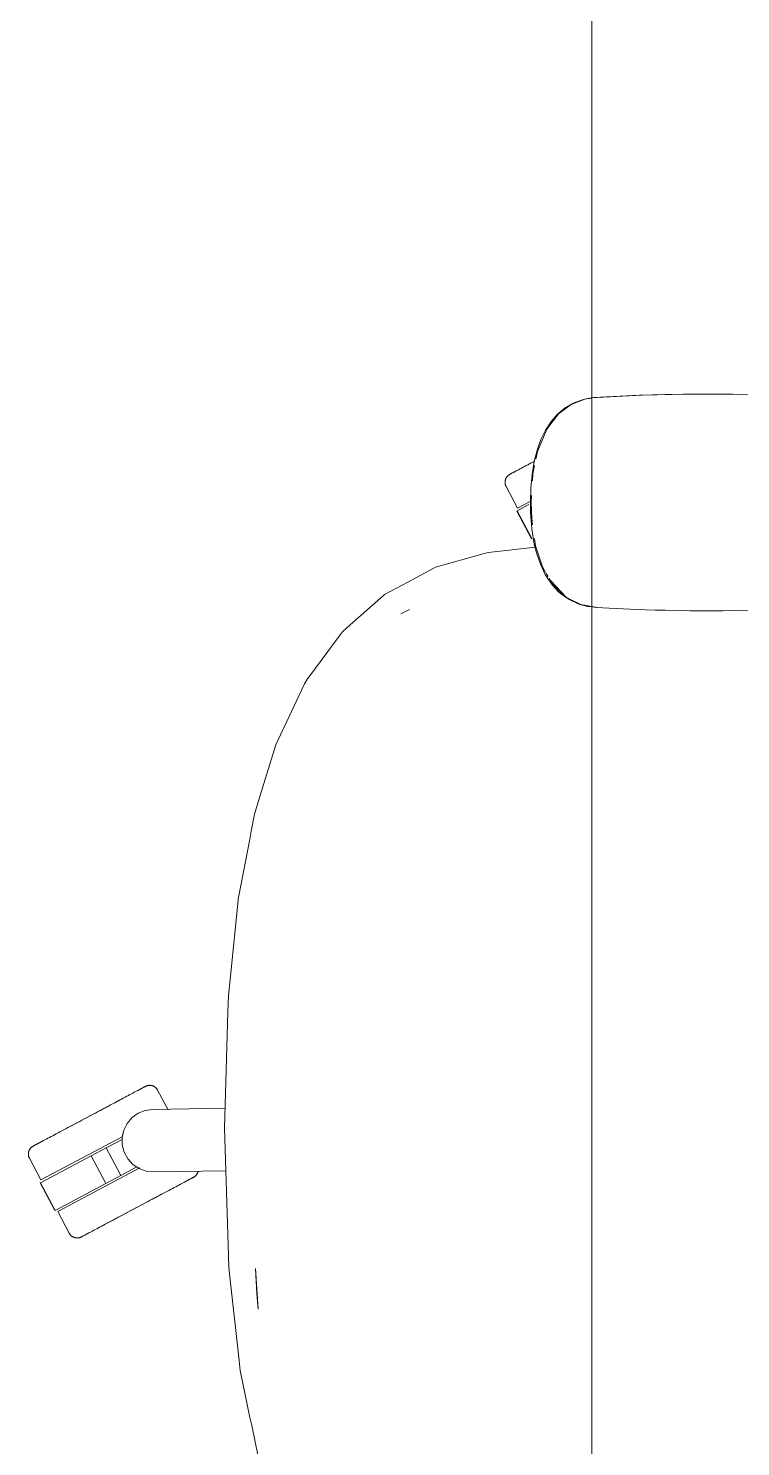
# Model space of a CAD drawing. Header units: millimetres. Extents: x 155927 to 317870, y -36033 to 97293.
# Drawn here: x 223277 to 223596, y 33034 to 33668 of the extents above; entities that cross this region are included whole.
import ezdxf

# ---------------------------------------------------------------- set-up
doc = ezdxf.new("R2010")
doc.units = ezdxf.units.MM
doc.header["$MEASUREMENT"] = 0
doc.layers.add('G-IMPT', color=8, linetype='CONTINUOUS', lineweight=9)
doc.layers.add('I-FURN', color=8, linetype='CONTINUOUS', lineweight=9)

msp = doc.modelspace()

# ---------------------------------------------------------------- linework, layer by layer
at = {"layer": 'G-IMPT'}
for p, q in [((223519.84, 33499.99), (223514.22, 33495.83)), ((223520.87, 33500.66), (223517.44, 33498.7)), ((223526.04, 33502.4), (223519.84, 33499.99)), ((223520.87, 33500.66), (223524.51, 33502.06)), ((223525.86, 33502.42), (223524.51, 33502.06)), ((223525.86, 33502.42), (223528.26, 33502.87)), ((223526.04, 33502.4), (223529.21, 33502.88)), ((223529.9, 33503.12), (223528.26, 33502.87)), ((223551.69, 33504.21), (223529.9, 33503.12)), ((223550.48, 33504.17), (223529.9, 33503.12)), ((223529.9, 33503.12), (223531.51, 33503.23)), ((223551.69, 33504.21), (223531.51, 33503.23)), ((223571.87, 33504.67), (223550.48, 33504.17)), ((223562.04, 33504.51), (223550.48, 33504.17)), ((223550.48, 33504.17), (223551.69, 33504.21)), ((223571.87, 33504.67), (223551.69, 33504.21)), ((223562.04, 33504.51), (223581.26, 33504.71)), ((223571.87, 33504.67), (223562.04, 33504.51)), ((223592.06, 33504.63), (223562.04, 33504.51)), ((223569.84, 33504.65), (223567.93, 33504.58)), ((223571.87, 33504.63), (223569.84, 33504.65)), ((223592.06, 33504.63), (223571.87, 33504.67)), ((223592.06, 33504.63), (223581.26, 33504.71)), ((223592.06, 33504.63), (223600.48, 33504.46)), ((223514.22, 33495.83), (223509, 33489.04)), ((223511.03, 33492.59), (223513.7, 33495.63)), ((223517.44, 33498.7), (223513.7, 33495.63)), ((223508.38, 33488.54), (223506.39, 33484.47)), ((223509, 33489.04), (223507.16, 33484.64)), ((223508.38, 33488.54), (223511.03, 33492.59)), ((223504.81, 33480.13), (223506.39, 33484.47)), ((223504.83, 33479.02), (223507.16, 33484.64)), ((223502.38, 33468.72), (223503.38, 33474.65)), ((223504.81, 33480.13), (223503.38, 33474.65)), ((223504.83, 33479.02), (223504.12, 33475.56)), ((223502.38, 33468.72), (223501.81, 33462.57)), ((223502.79, 33469.06), (223502.6, 33465.85)), ((223503.56, 33472.81), (223502.79, 33469.06)), ((223501.63, 33456.23), (223501.81, 33462.57)), ((223501.72, 33451.73), (223501.63, 33456.23)), ((223502.2, 33459.34), (223502.01, 33456.23)), ((223502.24, 33449.07), (223502.01, 33456.23)), ((223501.72, 33451.73), (223502.3, 33444.41)), ((223502.24, 33449.07), (223502.63, 33446.29)), ((223503.41, 33437.65), (223502.3, 33444.41)), ((223504.09, 33436.3), (223482.81, 33433.89)), ((223504.39, 33433.72), (223503.41, 33437.65)), ((223503.5, 33440.1), (223503.97, 33436.81)), ((223503.97, 33436.81), (223507, 33427.42)), ((223480.55, 33433.25), (223459.2, 33427.25)), ((223480.55, 33433.25), (223482.81, 33433.89)), ((223504.39, 33433.72), (223506.13, 33428.63)), ((223458.09, 33426.65), (223446.85, 33420.64)), ((223459.2, 33427.25), (223458.09, 33426.65)), ((223506.13, 33428.63), (223508.34, 33424)), ((223507, 33427.42), (223508.46, 33424.96)), ((223508.34, 33424), (223509.14, 33422.62)), ((223508.74, 33424.5), (223509.6, 33423.06)), ((223446.85, 33420.64), (223436.42, 33415.05)), ((223511.59, 33419.17), (223509.14, 33422.62)), ((223510.07, 33422.27), (223511.96, 33419.11)), ((223510.76, 33421.2), (223512.04, 33419.73)), ((223510.76, 33421.2), (223517.67, 33413.81)), ((223514.45, 33416.12), (223511.59, 33419.17)), ((223511.96, 33419.11), (223517.67, 33413.81)), ((223512.18, 33419.58), (223515.26, 33416.04)), ((223420.96, 33401.45), (223435.75, 33414.47)), ((223435.75, 33414.47), (223436.42, 33415.05)), ((223514.45, 33416.12), (223515.78, 33414.99)), ((223517.67, 33413.81), (223515.26, 33416.04)), ((223519, 33412.79), (223515.78, 33414.99)), ((223519.9, 33412.71), (223517.67, 33413.81)), ((223519, 33412.79), (223523.32, 33410.8)), ((223519.91, 33412.7), (223524.16, 33410.6)), ((223443.72, 33406.44), (223447.61, 33408.4)), ((223443.72, 33406.44), (223446.01, 33407.62)), ((223446.01, 33407.62), (223447.61, 33408.4)), ((223527.28, 33409.73), (223523.32, 33410.8)), ((223524.16, 33410.6), (223529.21, 33409.66)), ((223529.21, 33409.49), (223527.28, 33409.73)), ((223529.21, 33409.66), (223531.51, 33409.23)), ((223531.28, 33409.23), (223529.21, 33409.49)), ((223536.95, 33408.95), (223531.28, 33409.23)), ((223536.95, 33408.95), (223549.51, 33408.33)), ((223553.05, 33408.21), (223549.51, 33408.33)), ((223568.72, 33407.83), (223553.05, 33408.21)), ((223557.5, 33408.11), (223559.78, 33408.01)), ((223562, 33408.01), (223559.78, 33408.01)), ((223568.72, 33407.83), (223573.23, 33407.78)), ((223573.23, 33407.78), (223587.95, 33407.79)), ((223593.42, 33407.86), (223587.95, 33407.79)), ((223593.42, 33407.86), (223605.72, 33408.15)), ((223416.98, 33397.61), (223417.7, 33398.58)), ((223420.96, 33401.45), (223417.7, 33398.58)), ((223402.41, 33378.12), (223416.98, 33397.61)), ((223400.58, 33375.06), (223391.32, 33355.42)), ((223400.58, 33375.06), (223401.01, 33375.77)), ((223401.95, 33377.34), (223401.01, 33375.77)), ((223402.41, 33378.12), (223401.95, 33377.34)), ((223387.7, 33347.74), (223390.89, 33354.5)), ((223391.32, 33355.42), (223390.89, 33354.5)), ((223387.7, 33347.74), (223382.38, 33330.46)), ((223382.38, 33330.46), (223378.18, 33316.86)), ((223378.18, 33316.86), (223376.72, 33309.25)), ((223376.02, 33305.59), (223371.15, 33280.21)), ((223376.02, 33305.59), (223376.72, 33309.25)), ((223371.06, 33279.75), (223367.24, 33242.76)), ((223371.06, 33279.75), (223371.15, 33280.21)), ((223367.24, 33242.76), (223366.51, 33235.69)), ((223366.29, 33228.43), (223366.51, 33235.69)), ((223364.67, 33176.27), (223366.29, 33228.43)), ((223366.37, 33124.08), (223364.67, 33176.27)), ((223366.37, 33124.08), (223366.7, 33114.14)), ((223367.18, 33109.77), (223366.7, 33114.14)), ((223378.58, 33113.61), (223379.22, 33102.27)), ((223378.58, 33113.61), (223379.83, 33095.33)), ((223367.18, 33109.77), (223371.31, 33072.32)), ((223379.83, 33095.33), (223379.22, 33102.27)), ((223371.79, 33067.91), (223371.31, 33072.32)), ((223376.14, 33046.96), (223371.79, 33067.91)), ((223376.14, 33046.96), (223376.91, 33043.28)), ((223376.91, 33043.28), (223379.78, 33029.46))]:
    msp.add_line(p, q, dxfattribs=at)
at = {"layer": 'I-FURN'}
for p, q in [((223529.21, 32620.69), (223529.21, 34220.61)), ((223529.21, 34220.61), (223529.21, 32620.69)), ((223502.78, 33474.33), (223501.97, 33473.91)), ((223503.6, 33474.77), (223502.78, 33474.33)), ((223491.27, 33467.9), (223491.38, 33468.02)), ((223491.38, 33468.02), (223491.49, 33468.14)), ((223491.49, 33468.14), (223491.61, 33468.25)), ((223491.61, 33468.25), (223491.73, 33468.36)), ((223491.73, 33468.36), (223491.85, 33468.46)), ((223491.85, 33468.46), (223491.98, 33468.56)), ((223491.98, 33468.56), (223492.12, 33468.65)), ((223492.12, 33468.65), (223492.25, 33468.73)), ((223492.25, 33468.73), (223492.39, 33468.81)), ((223492.39, 33468.81), (223492.43, 33468.83)), ((223492.43, 33468.83), (223492.45, 33468.84)), ((223492.44, 33468.84), (223492.43, 33468.83)), ((223492.48, 33468.86), (223492.44, 33468.84)), ((223492.45, 33468.84), (223492.51, 33468.88)), ((223492.56, 33468.9), (223492.48, 33468.86)), ((223492.51, 33468.88), (223492.61, 33468.93)), ((223492.68, 33468.97), (223492.56, 33468.9)), ((223492.61, 33468.93), (223492.75, 33469)), ((223492.84, 33469.05), (223492.68, 33468.97)), ((223492.75, 33469), (223492.93, 33469.1)), ((223493.05, 33469.16), (223492.84, 33469.05)), ((223492.93, 33469.1), (223493.15, 33469.22)), ((223493.29, 33469.29), (223493.05, 33469.16)), ((223493.15, 33469.22), (223493.41, 33469.35)), ((223493.57, 33469.44), (223493.29, 33469.29)), ((223493.41, 33469.35), (223493.71, 33469.51)), ((223493.88, 33469.6), (223493.57, 33469.44)), ((223493.71, 33469.51), (223494.04, 33469.69)), ((223494.24, 33469.79), (223493.88, 33469.6)), ((223494.04, 33469.69), (223494.42, 33469.89)), ((223494.63, 33470), (223494.24, 33469.79)), ((223494.42, 33469.89), (223494.83, 33470.11)), ((223495.06, 33470.23), (223494.63, 33470)), ((223494.83, 33470.11), (223495.27, 33470.34)), ((223495.53, 33470.48), (223495.06, 33470.23)), ((223495.27, 33470.34), (223495.75, 33470.6)), ((223496.03, 33470.75), (223495.53, 33470.48)), ((223495.75, 33470.6), (223496.27, 33470.87)), ((223496.56, 33471.03), (223496.03, 33470.75)), ((223496.27, 33470.87), (223496.82, 33471.17)), ((223497.13, 33471.33), (223496.56, 33471.03)), ((223496.82, 33471.17), (223497.41, 33471.48)), ((223497.73, 33471.65), (223497.13, 33471.33)), ((223498.37, 33471.99), (223497.73, 33471.65)), ((223499.03, 33472.34), (223498.37, 33471.99)), ((223499.73, 33472.71), (223499.03, 33472.34)), ((223500.45, 33473.1), (223499.73, 33472.71)), ((223501.2, 33473.49), (223500.45, 33473.1)), ((223501.97, 33473.91), (223501.2, 33473.49)), ((223490.29, 33465.24), (223490.3, 33465.4)), ((223490.3, 33465.08), (223490.29, 33465.24)), ((223490.3, 33465.56), (223490.32, 33465.72)), ((223490.3, 33465.4), (223490.3, 33465.56)), ((223490.31, 33464.92), (223490.3, 33465.08)), ((223490.33, 33464.76), (223490.31, 33464.92)), ((223490.32, 33465.72), (223490.34, 33465.88)), ((223490.35, 33464.6), (223490.33, 33464.76)), ((223490.34, 33465.88), (223490.37, 33466.04)), ((223490.38, 33464.44), (223490.35, 33464.6)), ((223490.37, 33466.04), (223490.4, 33466.2)), ((223490.42, 33464.28), (223490.38, 33464.44)), ((223490.4, 33466.2), (223490.44, 33466.35)), ((223490.46, 33464.13), (223490.42, 33464.28)), ((223490.44, 33466.35), (223490.49, 33466.51)), ((223490.51, 33463.97), (223490.46, 33464.13)), ((223490.49, 33466.51), (223490.54, 33466.66)), ((223490.56, 33463.82), (223490.51, 33463.97)), ((223490.54, 33466.66), (223490.6, 33466.81)), ((223490.63, 33463.67), (223490.56, 33463.82)), ((223490.6, 33466.81), (223490.66, 33466.96)), ((223490.69, 33463.53), (223490.63, 33463.67)), ((223490.66, 33466.96), (223490.73, 33467.1)), ((223490.76, 33463.38), (223490.69, 33463.53)), ((223490.73, 33467.1), (223490.81, 33467.25)), ((223490.76, 33463.38), (223495.91, 33453.7)), ((223490.81, 33467.25), (223490.89, 33467.38)), ((223490.89, 33467.38), (223490.98, 33467.52)), ((223490.98, 33467.52), (223491.07, 33467.65)), ((223491.07, 33467.65), (223491.17, 33467.78)), ((223491.17, 33467.78), (223491.27, 33467.9)), ((223495.91, 33453.7), (223501.54, 33456.69)), ((223495.56, 33452.37), (223502.13, 33440.01)), ((223495.73, 33452.47), (223501.02, 33455.28)), ((223502.3, 33440.1), (223495.73, 33452.47)), ((223502.4, 33440.15), (223502.3, 33440.1)), ((223329.64, 33195.16), (223329.79, 33195.22)), ((223329.79, 33195.22), (223329.94, 33195.27)), ((223329.94, 33195.27), (223330.09, 33195.32)), ((223330.09, 33195.32), (223330.25, 33195.37)), ((223330.25, 33195.37), (223330.4, 33195.4)), ((223330.4, 33195.4), (223330.56, 33195.43)), ((223330.56, 33195.43), (223330.72, 33195.46)), ((223330.72, 33195.46), (223330.88, 33195.47)), ((223330.88, 33195.47), (223331.04, 33195.49)), ((223331.04, 33195.49), (223331.2, 33195.49)), ((223331.2, 33195.49), (223331.37, 33195.49)), ((223331.37, 33195.49), (223331.53, 33195.48)), ((223331.53, 33195.48), (223331.69, 33195.47)), ((223331.69, 33195.47), (223331.85, 33195.44)), ((223331.85, 33195.44), (223332.01, 33195.42)), ((223332.01, 33195.42), (223332.16, 33195.38)), ((223332.16, 33195.38), (223332.32, 33195.34)), ((223332.32, 33195.34), (223332.47, 33195.3)), ((223332.47, 33195.3), (223332.63, 33195.24)), ((223332.63, 33195.24), (223332.78, 33195.19)), ((223332.78, 33195.19), (223332.92, 33195.12)), ((223317.79, 33188.87), (223316.93, 33188.42)), ((223317.33, 33188.63), (223318.18, 33189.08)), ((223318.63, 33189.32), (223317.79, 33188.87)), ((223319.44, 33189.75), (223318.63, 33189.32)), ((223320.23, 33190.17), (223319.44, 33189.75)), ((223320.99, 33190.57), (223320.23, 33190.17)), ((223321.72, 33190.96), (223320.99, 33190.57)), ((223322.43, 33191.34), (223321.72, 33190.96)), ((223323.11, 33191.7), (223322.43, 33191.34)), ((223323.76, 33192.05), (223323.11, 33191.7)), ((223324.37, 33192.37), (223323.76, 33192.05)), ((223324.96, 33192.68), (223324.37, 33192.37)), ((223324.65, 33192.52), (223325.21, 33192.82)), ((223325.51, 33192.98), (223324.96, 33192.68)), ((223325.21, 33192.82), (223325.75, 33193.11)), ((223326.02, 33193.25), (223325.51, 33192.98)), ((223325.75, 33193.11), (223326.25, 33193.37)), ((223326.51, 33193.51), (223326.02, 33193.25)), ((223326.25, 33193.37), (223326.72, 33193.62)), ((223326.95, 33193.75), (223326.51, 33193.51)), ((223326.72, 33193.62), (223327.15, 33193.85)), ((223327.36, 33193.96), (223326.95, 33193.75)), ((223327.15, 33193.85), (223327.54, 33194.06)), ((223327.74, 33194.16), (223327.36, 33193.96)), ((223327.54, 33194.06), (223327.89, 33194.25)), ((223328.07, 33194.34), (223327.74, 33194.16)), ((223327.89, 33194.25), (223328.21, 33194.41)), ((223328.37, 33194.5), (223328.07, 33194.34)), ((223328.21, 33194.41), (223328.49, 33194.56)), ((223328.63, 33194.64), (223328.37, 33194.5)), ((223328.49, 33194.56), (223328.73, 33194.69)), ((223328.85, 33194.75), (223328.63, 33194.64)), ((223328.73, 33194.69), (223328.93, 33194.8)), ((223329.03, 33194.85), (223328.85, 33194.75)), ((223328.93, 33194.8), (223329.1, 33194.88)), ((223329.17, 33194.92), (223329.03, 33194.85)), ((223329.1, 33194.88), (223329.22, 33194.95)), ((223329.27, 33194.98), (223329.17, 33194.92)), ((223329.22, 33194.95), (223329.3, 33194.99)), ((223329.33, 33195.01), (223329.27, 33194.98)), ((223329.3, 33194.99), (223329.34, 33195.02)), ((223329.35, 33195.02), (223329.33, 33195.01)), ((223329.34, 33195.02), (223329.35, 33195.02)), ((223329.35, 33195.02), (223329.49, 33195.09)), ((223329.49, 33195.09), (223329.64, 33195.16)), ((223332.92, 33195.12), (223333.07, 33195.05)), ((223333.07, 33195.05), (223333.21, 33194.97)), ((223333.21, 33194.97), (223333.35, 33194.89)), ((223333.35, 33194.89), (223333.49, 33194.81)), ((223333.49, 33194.81), (223333.62, 33194.71)), ((223333.62, 33194.71), (223333.75, 33194.62)), ((223333.75, 33194.62), (223333.87, 33194.51)), ((223333.87, 33194.51), (223333.99, 33194.4)), ((223333.99, 33194.4), (223334.11, 33194.29)), ((223334.11, 33194.29), (223334.22, 33194.18)), ((223334.22, 33194.18), (223334.32, 33194.05)), ((223334.32, 33194.05), (223334.42, 33193.93)), ((223334.42, 33193.93), (223334.52, 33193.8)), ((223334.52, 33193.8), (223334.61, 33193.67)), ((223334.61, 33193.67), (223334.7, 33193.53)), ((223334.7, 33193.53), (223334.78, 33193.39)), ((223334.78, 33193.39), (223334.8, 33193.35)), ((223339.5, 33184.51), (223334.8, 33193.35)), ((223304.94, 33182.04), (223305.95, 33182.58)), ((223306.49, 33182.86), (223305.49, 33182.33)), ((223305.95, 33182.58), (223306.95, 33183.11)), ((223307.49, 33183.4), (223306.49, 33182.86)), ((223306.95, 33183.11), (223307.95, 33183.64)), ((223308.48, 33183.92), (223307.49, 33183.4)), ((223307.95, 33183.64), (223308.94, 33184.17)), ((223309.47, 33184.45), (223308.48, 33183.92)), ((223308.94, 33184.17), (223309.92, 33184.69)), ((223310.45, 33184.97), (223309.47, 33184.45)), ((223309.92, 33184.69), (223310.9, 33185.21)), ((223311.42, 33185.48), (223310.45, 33184.97)), ((223310.9, 33185.21), (223311.86, 33185.72)), ((223312.37, 33185.99), (223311.42, 33185.48)), ((223311.86, 33185.72), (223312.81, 33186.23)), ((223313.32, 33186.5), (223312.37, 33185.99)), ((223312.81, 33186.23), (223313.75, 33186.72)), ((223314.25, 33186.99), (223313.32, 33186.5)), ((223313.75, 33186.72), (223314.67, 33187.21)), ((223315.16, 33187.48), (223314.25, 33186.99)), ((223314.67, 33187.21), (223315.58, 33187.7)), ((223316.06, 33187.95), (223315.16, 33187.48)), ((223315.58, 33187.7), (223316.46, 33188.17)), ((223316.93, 33188.42), (223316.06, 33187.95)), ((223316.46, 33188.17), (223317.33, 33188.63)), ((223323.39, 33181.05), (223326.14, 33183.01)), ((223326.14, 33183.01), (223329.27, 33184.26)), ((223329.27, 33184.26), (223332.61, 33184.73)), ((223332.61, 33184.73), (223364.95, 33185.29)), ((223293.26, 33175.83), (223294.17, 33176.32)), ((223294.67, 33176.58), (223293.75, 33176.09)), ((223294.17, 33176.32), (223295.1, 33176.81)), ((223295.61, 33177.08), (223294.67, 33176.58)), ((223295.1, 33176.81), (223296.05, 33177.31)), ((223296.56, 33177.59), (223295.61, 33177.08)), ((223296.05, 33177.31), (223297, 33177.82)), ((223297.52, 33178.1), (223296.56, 33177.59)), ((223297, 33177.82), (223297.97, 33178.34)), ((223298.5, 33178.62), (223297.52, 33178.1)), ((223297.97, 33178.34), (223298.95, 33178.86)), ((223299.48, 33179.14), (223298.5, 33178.62)), ((223298.95, 33178.86), (223299.94, 33179.38)), ((223300.47, 33179.67), (223299.48, 33179.14)), ((223299.94, 33179.38), (223300.93, 33179.91)), ((223301.47, 33180.2), (223300.47, 33179.67)), ((223300.93, 33179.91), (223301.93, 33180.44)), ((223302.47, 33180.73), (223301.47, 33180.2)), ((223301.93, 33180.44), (223302.93, 33180.97)), ((223303.48, 33181.26), (223302.47, 33180.73)), ((223302.93, 33180.97), (223303.94, 33181.51)), ((223304.48, 33181.8), (223303.48, 33181.26)), ((223303.94, 33181.51), (223304.94, 33182.04)), ((223305.49, 33182.33), (223304.48, 33181.8)), ((223319.69, 33175.47), (223321.2, 33178.48)), ((223321.2, 33178.48), (223323.39, 33181.05)), ((223281.47, 33169.56), (223281.91, 33169.8)), ((223282.17, 33169.93), (223281.7, 33169.69)), ((223281.91, 33169.8), (223282.4, 33170.05)), ((223282.67, 33170.2), (223282.17, 33169.93)), ((223282.4, 33170.05), (223282.91, 33170.33)), ((223282.56, 33153.15), (223319.27, 33172.67)), ((223283.21, 33170.48), (223282.67, 33170.2)), ((223282.91, 33170.33), (223283.46, 33170.62)), ((223283.77, 33170.79), (223283.21, 33170.48)), ((223283.46, 33170.62), (223284.05, 33170.93)), ((223284.38, 33171.11), (223283.77, 33170.79)), ((223285.01, 33171.44), (223284.38, 33171.11)), ((223285.67, 33171.8), (223285.01, 33171.44)), ((223286.37, 33172.17), (223285.67, 33171.8)), ((223287.09, 33172.55), (223286.37, 33172.17)), ((223287.84, 33172.95), (223287.09, 33172.55)), ((223288.62, 33173.36), (223287.84, 33172.95)), ((223289.42, 33173.79), (223288.62, 33173.36)), ((223290.24, 33174.23), (223289.42, 33173.79)), ((223291.09, 33174.68), (223290.24, 33174.23)), ((223291.96, 33175.14), (223291.09, 33174.68)), ((223292.84, 33175.61), (223291.96, 33175.14)), ((223293.75, 33176.09), (223292.84, 33175.61)), ((223311.72, 33167.53), (223318.87, 33171.32)), ((223318.94, 33172.18), (223319.69, 33175.47)), ((223318.99, 33168.81), (223318.94, 33172.18)), ((223276.93, 33164.69), (223276.94, 33164.85)), ((223276.94, 33164.53), (223276.93, 33164.69)), ((223276.94, 33165.02), (223276.96, 33165.18)), ((223276.94, 33164.85), (223276.94, 33165.02)), ((223276.95, 33164.37), (223276.94, 33164.53)), ((223276.97, 33164.21), (223276.95, 33164.37)), ((223276.96, 33165.18), (223276.98, 33165.34)), ((223276.99, 33164.05), (223276.97, 33164.21)), ((223276.98, 33165.34), (223277.01, 33165.49)), ((223277.02, 33163.89), (223276.99, 33164.05)), ((223277.01, 33165.49), (223277.04, 33165.65)), ((223277.06, 33163.74), (223277.02, 33163.89)), ((223277.04, 33165.65), (223277.08, 33165.81)), ((223277.1, 33163.58), (223277.06, 33163.74)), ((223277.08, 33165.81), (223277.13, 33165.96)), ((223277.15, 33163.43), (223277.1, 33163.58)), ((223277.13, 33165.96), (223277.18, 33166.12)), ((223277.18, 33166.12), (223277.24, 33166.27)), ((223277.24, 33166.27), (223277.3, 33166.41)), ((223277.3, 33166.41), (223277.37, 33166.56)), ((223277.37, 33166.56), (223277.45, 33166.7)), ((223277.45, 33166.7), (223277.53, 33166.84)), ((223277.53, 33166.84), (223277.62, 33166.97)), ((223277.62, 33166.97), (223277.71, 33167.11)), ((223277.71, 33167.11), (223277.81, 33167.24)), ((223277.81, 33167.24), (223277.91, 33167.36)), ((223277.91, 33167.36), (223278.02, 33167.48)), ((223278.02, 33167.48), (223278.13, 33167.59)), ((223278.13, 33167.59), (223278.25, 33167.71)), ((223278.25, 33167.71), (223278.37, 33167.81)), ((223278.37, 33167.81), (223278.5, 33167.91)), ((223278.5, 33167.91), (223278.62, 33168.01)), ((223278.62, 33168.01), (223278.76, 33168.1)), ((223278.76, 33168.1), (223278.89, 33168.19)), ((223278.89, 33168.19), (223279.03, 33168.27)), ((223279.03, 33168.27), (223279.07, 33168.29)), ((223279.07, 33168.29), (223279.09, 33168.3)), ((223279.08, 33168.29), (223279.07, 33168.29)), ((223279.12, 33168.31), (223279.08, 33168.29)), ((223279.09, 33168.3), (223279.15, 33168.33)), ((223279.2, 33168.36), (223279.12, 33168.31)), ((223279.15, 33168.33), (223279.25, 33168.38)), ((223279.32, 33168.42), (223279.2, 33168.36)), ((223279.25, 33168.38), (223279.39, 33168.46)), ((223279.49, 33168.51), (223279.32, 33168.42)), ((223279.39, 33168.46), (223279.57, 33168.55)), ((223279.69, 33168.61), (223279.49, 33168.51)), ((223279.57, 33168.55), (223279.79, 33168.67)), ((223279.93, 33168.74), (223279.69, 33168.61)), ((223279.79, 33168.67), (223280.05, 33168.81)), ((223280.21, 33168.89), (223279.93, 33168.74)), ((223280.05, 33168.81), (223280.35, 33168.97)), ((223280.52, 33169.06), (223280.21, 33168.89)), ((223280.35, 33168.97), (223280.68, 33169.14)), ((223280.88, 33169.25), (223280.52, 33169.06)), ((223280.68, 33169.14), (223281.06, 33169.34)), ((223281.27, 33169.46), (223280.88, 33169.25)), ((223281.06, 33169.34), (223281.47, 33169.56)), ((223281.7, 33169.69), (223281.27, 33169.46)), ((223282.37, 33151.92), (223305.08, 33163.99)), ((223305.08, 33163.99), (223311.72, 33167.53)), ((223311.65, 33151.63), (223305.08, 33163.99)), ((223318.29, 33155.16), (223311.72, 33167.53)), ((223319.86, 33165.55), (223318.99, 33168.81)), ((223321.48, 33162.59), (223319.86, 33165.55)), ((223277.21, 33163.28), (223277.15, 33163.43)), ((223277.27, 33163.13), (223277.21, 33163.28)), ((223277.33, 33162.98), (223277.27, 33163.13)), ((223277.41, 33162.84), (223277.33, 33162.98)), ((223277.41, 33162.84), (223282.56, 33153.15)), ((223290.07, 33139.02), (223326.82, 33158.56)), ((223325.44, 33158.96), (223318.29, 33155.16)), ((223323.76, 33160.1), (223321.48, 33162.59)), ((223326.57, 33158.24), (223323.76, 33160.1)), ((223329.74, 33157.09), (223326.57, 33158.24)), ((223365.29, 33157.31), (223333.1, 33156.75)), ((223282.2, 33151.83), (223288.77, 33139.47)), ((223288.94, 33139.56), (223282.37, 33151.92)), ((223311.65, 33151.63), (223288.94, 33139.56)), ((223318.29, 33155.16), (223311.65, 33151.63)), ((223333.1, 33156.75), (223329.74, 33157.09)), ((223343.65, 33150.52), (223344.34, 33150.89)), ((223344.34, 33150.89), (223345.01, 33151.25)), ((223345.01, 33151.25), (223345.64, 33151.58)), ((223345.64, 33151.58), (223346.24, 33151.9)), ((223346.55, 33152.07), (223345.97, 33151.76)), ((223346.24, 33151.9), (223346.81, 33152.21)), ((223347.1, 33152.36), (223346.55, 33152.07)), ((223346.81, 33152.21), (223347.35, 33152.49)), ((223347.62, 33152.64), (223347.1, 33152.36)), ((223347.35, 33152.49), (223347.85, 33152.76)), ((223348.1, 33152.89), (223347.62, 33152.64)), ((223347.85, 33152.76), (223348.31, 33153)), ((223348.55, 33153.13), (223348.1, 33152.89)), ((223348.31, 33153), (223348.74, 33153.23)), ((223348.96, 33153.35), (223348.55, 33153.13)), ((223348.74, 33153.23), (223349.13, 33153.44)), ((223349.33, 33153.55), (223348.96, 33153.35)), ((223349.13, 33153.44), (223349.49, 33153.63)), ((223349.67, 33153.72), (223349.33, 33153.55)), ((223349.49, 33153.63), (223349.81, 33153.8)), ((223349.96, 33153.88), (223349.67, 33153.72)), ((223349.81, 33153.8), (223350.09, 33153.95)), ((223350.22, 33154.02), (223349.96, 33153.88)), ((223350.09, 33153.95), (223350.33, 33154.08)), ((223350.44, 33154.14), (223350.22, 33154.02)), ((223350.33, 33154.08), (223350.53, 33154.18)), ((223350.62, 33154.23), (223350.44, 33154.14)), ((223350.53, 33154.18), (223350.69, 33154.27)), ((223350.76, 33154.31), (223350.62, 33154.23)), ((223350.69, 33154.27), (223350.81, 33154.33)), ((223350.86, 33154.36), (223350.76, 33154.31)), ((223350.81, 33154.33), (223350.89, 33154.38)), ((223350.92, 33154.39), (223350.86, 33154.36)), ((223350.89, 33154.38), (223350.94, 33154.4)), ((223350.94, 33154.4), (223350.92, 33154.39)), ((223350.98, 33154.42), (223350.94, 33154.4)), ((223350.94, 33154.4), (223350.94, 33154.4)), ((223351.12, 33154.5), (223350.98, 33154.42)), ((223351.26, 33154.59), (223351.12, 33154.5)), ((223351.39, 33154.68), (223351.26, 33154.59)), ((223351.52, 33154.78), (223351.39, 33154.68)), ((223351.65, 33154.88), (223351.52, 33154.78)), ((223351.77, 33154.98), (223351.65, 33154.88)), ((223351.88, 33155.09), (223351.77, 33154.98)), ((223352, 33155.21), (223351.88, 33155.09)), ((223352.1, 33155.33), (223352, 33155.21)), ((223352.21, 33155.45), (223352.1, 33155.33)), ((223352.3, 33155.58), (223352.21, 33155.45)), ((223352.4, 33155.71), (223352.3, 33155.58)), ((223352.48, 33155.85), (223352.4, 33155.71)), ((223352.57, 33155.99), (223352.48, 33155.85)), ((223352.64, 33156.13), (223352.57, 33155.99)), ((223352.71, 33156.28), (223352.64, 33156.13)), ((223352.78, 33156.42), (223352.71, 33156.28)), ((223352.83, 33156.57), (223352.78, 33156.42)), ((223352.89, 33156.73), (223352.83, 33156.57)), ((223352.93, 33156.88), (223352.89, 33156.73)), ((223352.97, 33157.04), (223352.93, 33156.88)), ((223331.52, 33144.07), (223332.49, 33144.59)), ((223333.01, 33144.87), (223332.04, 33144.35)), ((223332.49, 33144.59), (223333.45, 33145.1)), ((223333.97, 33145.38), (223333.01, 33144.87)), ((223333.45, 33145.1), (223334.41, 33145.61)), ((223334.91, 33145.88), (223333.97, 33145.38)), ((223334.41, 33145.61), (223335.34, 33146.11)), ((223335.84, 33146.37), (223334.91, 33145.88)), ((223335.34, 33146.11), (223336.27, 33146.6)), ((223336.76, 33146.86), (223335.84, 33146.37)), ((223336.27, 33146.6), (223337.17, 33147.08)), ((223337.17, 33147.08), (223338.06, 33147.55)), ((223338.06, 33147.55), (223338.93, 33148.01)), ((223338.93, 33148.01), (223339.77, 33148.46)), ((223339.77, 33148.46), (223340.6, 33148.9)), ((223340.6, 33148.9), (223341.4, 33149.33)), ((223341.4, 33149.33), (223342.18, 33149.74)), ((223342.18, 33149.74), (223342.93, 33150.14)), ((223342.93, 33150.14), (223343.65, 33150.52)), ((223290.07, 33139.02), (223295.22, 33129.34)), ((223319.57, 33137.72), (223320.55, 33138.24)), ((223321.08, 33138.52), (223320.09, 33138)), ((223320.55, 33138.24), (223321.53, 33138.77)), ((223322.07, 33139.05), (223321.08, 33138.52)), ((223321.53, 33138.77), (223322.53, 33139.29)), ((223323.07, 33139.58), (223322.07, 33139.05)), ((223322.53, 33139.29), (223323.53, 33139.83)), ((223324.07, 33140.11), (223323.07, 33139.58)), ((223323.53, 33139.83), (223324.53, 33140.36)), ((223325.07, 33140.65), (223324.07, 33140.11)), ((223324.53, 33140.36), (223325.53, 33140.89)), ((223326.08, 33141.18), (223325.07, 33140.65)), ((223325.53, 33140.89), (223326.54, 33141.43)), ((223327.08, 33141.72), (223326.08, 33141.18)), ((223326.54, 33141.43), (223327.54, 33141.96)), ((223328.08, 33142.25), (223327.08, 33141.72)), ((223327.54, 33141.96), (223328.54, 33142.49)), ((223329.08, 33142.78), (223328.08, 33142.25)), ((223328.54, 33142.49), (223329.54, 33143.02)), ((223330.08, 33143.31), (223329.08, 33142.78)), ((223329.54, 33143.02), (223330.53, 33143.55)), ((223331.07, 33143.83), (223330.08, 33143.31)), ((223330.53, 33143.55), (223331.52, 33144.07)), ((223332.04, 33144.35), (223331.07, 33143.83)), ((223307.58, 33131.35), (223308.29, 33131.72)), ((223308.29, 33131.72), (223309.03, 33132.12)), ((223309.03, 33132.12), (223309.79, 33132.52)), ((223309.79, 33132.52), (223310.58, 33132.94)), ((223310.58, 33132.94), (223311.39, 33133.37)), ((223311.39, 33133.37), (223312.22, 33133.82)), ((223312.68, 33134.06), (223311.84, 33133.61)), ((223312.22, 33133.82), (223313.08, 33134.27)), ((223313.55, 33134.52), (223312.68, 33134.06)), ((223313.08, 33134.27), (223313.96, 33134.74)), ((223314.44, 33134.99), (223313.55, 33134.52)), ((223313.96, 33134.74), (223314.85, 33135.21)), ((223315.34, 33135.47), (223314.44, 33134.99)), ((223314.85, 33135.21), (223315.77, 33135.7)), ((223316.27, 33135.97), (223315.34, 33135.47)), ((223315.77, 33135.7), (223316.7, 33136.19)), ((223317.2, 33136.46), (223316.27, 33135.97)), ((223316.7, 33136.19), (223317.64, 33136.7)), ((223318.16, 33136.97), (223317.2, 33136.46)), ((223317.64, 33136.7), (223318.6, 33137.2)), ((223319.12, 33137.48), (223318.16, 33136.97)), ((223318.6, 33137.2), (223319.57, 33137.72)), ((223320.09, 33138), (223319.12, 33137.48)), ((223295.24, 33129.3), (223295.22, 33129.34)), ((223295.32, 33129.16), (223295.24, 33129.3)), ((223295.4, 33129.02), (223295.32, 33129.16)), ((223295.49, 33128.89), (223295.4, 33129.02)), ((223295.59, 33128.76), (223295.49, 33128.89)), ((223295.69, 33128.63), (223295.59, 33128.76)), ((223295.8, 33128.51), (223295.69, 33128.63)), ((223295.91, 33128.4), (223295.8, 33128.51)), ((223296.02, 33128.28), (223295.91, 33128.4)), ((223296.14, 33128.18), (223296.02, 33128.28)), ((223296.27, 33128.07), (223296.14, 33128.18)), ((223296.4, 33127.98), (223296.27, 33128.07)), ((223296.53, 33127.88), (223296.4, 33127.98)), ((223296.66, 33127.8), (223296.53, 33127.88)), ((223296.8, 33127.71), (223296.66, 33127.8)), ((223296.95, 33127.64), (223296.8, 33127.71)), ((223297.09, 33127.57), (223296.95, 33127.64)), ((223297.24, 33127.5), (223297.09, 33127.57)), ((223297.39, 33127.45), (223297.24, 33127.5)), ((223297.54, 33127.39), (223297.39, 33127.45)), ((223297.7, 33127.35), (223297.54, 33127.39)), ((223297.85, 33127.31), (223297.7, 33127.35)), ((223298.01, 33127.27), (223297.85, 33127.31)), ((223298.17, 33127.25), (223298.01, 33127.27)), ((223298.33, 33127.22), (223298.17, 33127.25)), ((223298.49, 33127.21), (223298.33, 33127.22)), ((223298.65, 33127.2), (223298.49, 33127.21)), ((223298.81, 33127.2), (223298.65, 33127.2)), ((223298.97, 33127.2), (223298.81, 33127.2)), ((223299.13, 33127.22), (223298.97, 33127.2)), ((223299.29, 33127.23), (223299.13, 33127.22)), ((223299.45, 33127.26), (223299.29, 33127.23)), ((223299.61, 33127.29), (223299.45, 33127.26)), ((223299.77, 33127.32), (223299.61, 33127.29)), ((223299.92, 33127.37), (223299.77, 33127.32)), ((223300.08, 33127.42), (223299.92, 33127.37)), ((223300.23, 33127.47), (223300.08, 33127.42)), ((223300.38, 33127.53), (223300.23, 33127.47)), ((223300.52, 33127.6), (223300.38, 33127.53)), ((223300.67, 33127.67), (223300.52, 33127.6)), ((223300.72, 33127.7), (223300.67, 33127.67)), ((223300.67, 33127.67), (223300.69, 33127.68)), ((223300.67, 33127.67), (223300.67, 33127.67)), ((223300.69, 33127.68), (223300.75, 33127.71)), ((223300.8, 33127.74), (223300.72, 33127.7)), ((223300.75, 33127.71), (223300.85, 33127.77)), ((223300.92, 33127.8), (223300.8, 33127.74)), ((223300.85, 33127.77), (223300.99, 33127.84)), ((223301.08, 33127.89), (223300.92, 33127.8)), ((223300.99, 33127.84), (223301.17, 33127.94)), ((223301.28, 33128), (223301.08, 33127.89)), ((223301.17, 33127.94), (223301.39, 33128.05)), ((223301.52, 33128.13), (223301.28, 33128)), ((223301.39, 33128.05), (223301.65, 33128.19)), ((223301.8, 33128.27), (223301.52, 33128.13)), ((223301.65, 33128.19), (223301.94, 33128.35)), ((223302.12, 33128.44), (223301.8, 33128.27)), ((223301.94, 33128.35), (223302.28, 33128.53)), ((223302.48, 33128.63), (223302.12, 33128.44)), ((223302.28, 33128.53), (223302.65, 33128.73)), ((223302.87, 33128.84), (223302.48, 33128.63)), ((223302.65, 33128.73), (223303.06, 33128.94)), ((223303.3, 33129.07), (223302.87, 33128.84)), ((223303.06, 33128.94), (223303.51, 33129.18)), ((223303.76, 33129.32), (223303.3, 33129.07)), ((223303.51, 33129.18), (223303.99, 33129.44)), ((223304.27, 33129.58), (223303.76, 33129.32)), ((223303.99, 33129.44), (223304.51, 33129.71)), ((223304.8, 33129.87), (223304.27, 33129.58)), ((223304.51, 33129.71), (223305.06, 33130.01)), ((223305.37, 33130.17), (223304.8, 33129.87)), ((223305.06, 33130.01), (223305.64, 33130.32)), ((223305.64, 33130.32), (223306.26, 33130.64)), ((223306.26, 33130.64), (223306.91, 33130.99)), ((223306.91, 33130.99), (223307.58, 33131.35))]:
    msp.add_line(p, q, dxfattribs=at)
msp.add_arc((223332.67, 33170.73), 13.81, 162.66397, 167.65266, dxfattribs=at)
msp.add_open_spline([(223319.06, 33173.1), (223319.13, 33173.53), (223319.23, 33173.95), (223319.35, 33174.37)], degree=3, dxfattribs=at)

doc.saveas('drawing.dxf')
